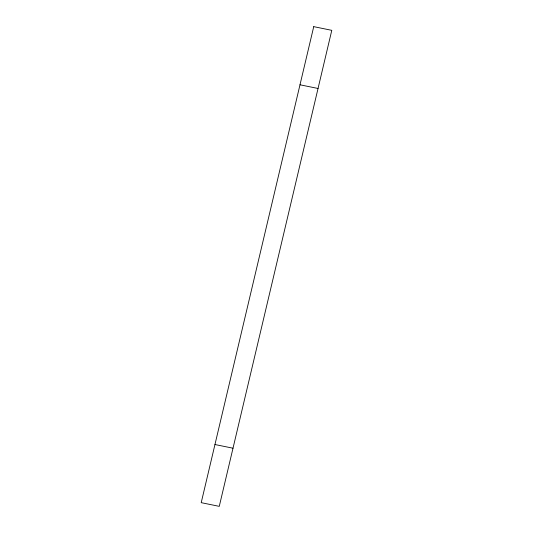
<?xml version="1.0" encoding="UTF-8"?>
<svg xmlns="http://www.w3.org/2000/svg" width="533" height="533" viewBox="0 0 533 533"><rect width="100%" height="100%" fill="white"/><g stroke="black" fill="none" stroke-linecap="round" stroke-linejoin="round"><path stroke-width="0.8" d="M299.992 84.794L318.048 88.471M214.952 444.529L233.008 448.206M313.737 26.65L201.214 502.666L219.263 506.35L331.786 30.334L313.737 26.65"/></g></svg>
